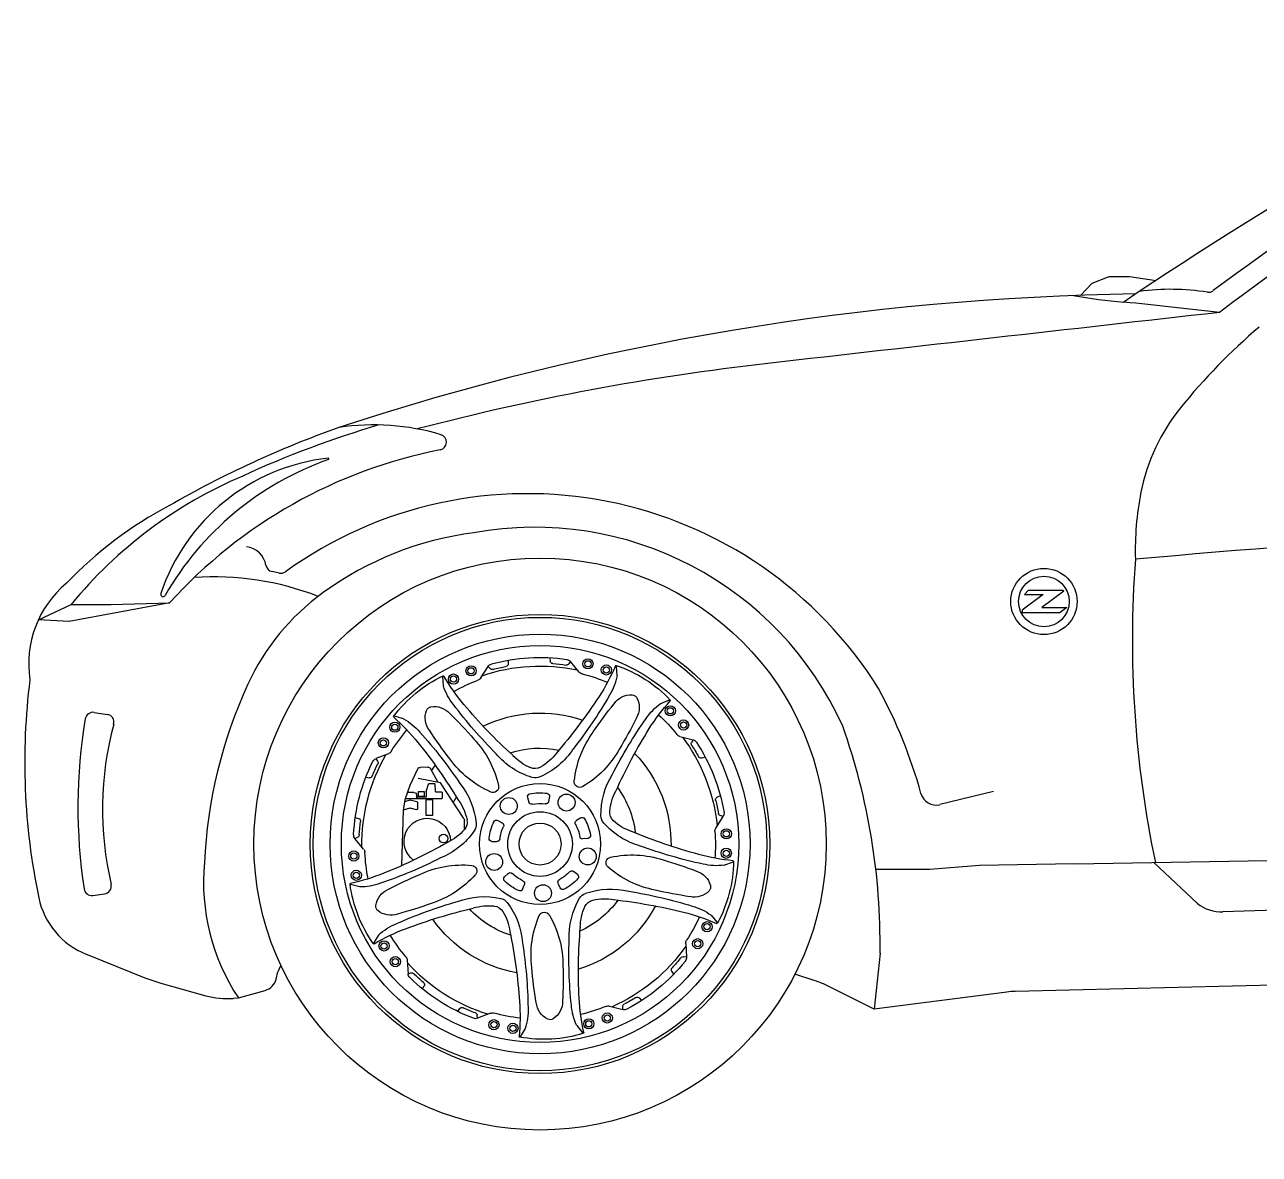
# Model space of a CAD drawing. Header units: millimetres. Extents: x -631 to 3678, y -30 to 1417.
# Drawn here: x -631 to 881, y -30 to 1355 of the extents above; entities that cross this region are included whole.
import ezdxf

# ---------------------------------------------------------------- set-up
doc = ezdxf.new("R2010")
doc.units = ezdxf.units.MM
doc.layers.add('ceco.net 220 Nissan Z350 - side left', color=7, linetype='Continuous')

msp = doc.modelspace()

# ---------------------------------------------------------------- linework, layer by layer
at = {"layer": 'ceco.net 220 Nissan Z350 - side left'}
for p, q in [((-319.4, 682.8), (-328.2, 684.5)), ((616.5, 656.3), (590.7, 637.3)), ((598.3, 662), (593.4, 656.3)), ((593.4, 656.3), (616.5, 656.3)), ((598.3, 662), (640.6, 662)), ((641.5, 660.4), (614.7, 640.7)), ((640.6, 662), (641.5, 660.4)), ((590.7, 637.3), (590.7, 634.5)), ((614.7, 640.7), (645.4, 640.7)), ((645.4, 640.7), (637, 634.5)), ((590.8, 634.5), (637, 634.5)), ((-38.9, 575.9), (-39, 571.7)), ((11.9, 578.9), (12.5, 574.7)), ((-72.6, 554.2), (-63.7, 568.3)), ((-63.7, 568.3), (-61, 565.6)), ((37.4, 574.3), (35.1, 571.3)), ((48, 561.4), (37.4, 574.3)), ((94.4, 557.1), (93.8, 568.8)), ((-118.3, 544.4), (-119.1, 556.1)), ((147.8, 523), (158.7, 527.3)), ((-546.2, 512), (-530.1, 509.5)), ((-167.2, 504.2), (-178.5, 507.3)), ((171.2, 482.6), (187.4, 478.4)), ((187.4, 478.4), (185.6, 475.1)), ((-185.7, 461.3), (-201.3, 455.3)), ((-201.3, 455.3), (-199.1, 452.2)), ((202.2, 457.2), (198.2, 456)), ((-150, 442.5), (-159.6, 422.5)), ((-137.6, 444.8), (-147, 444.4)), ((-124.9, 426.2), (-134.4, 443.1)), ((-213.5, 432.4), (-209.3, 431.7)), ((-121.9, 425.6), (-149.4, 431.1)), ((-139.7, 414.8), (-136.8, 424.1)), ((-136.1, 424.6), (-129.4, 424.7)), ((-128.7, 424.1), (-128.4, 415.2)), ((-93.3, 381.8), (-121.9, 425.6)), ((-159.6, 422.5), (-165.8, 404.7)), ((-154.5, 413.7), (-162.6, 413.7)), ((-151, 406.2), (-151, 410.3)), ((-141.7, 414.6), (-149.2, 414.6)), ((-149.2, 414.6), (-149.2, 409.4)), ((-149.2, 409.4), (-141.7, 409.4)), ((-141.7, 409.4), (-141.7, 414.6)), ((-139.7, 414.8), (-139.7, 408.1)), ((-127.7, 414.6), (-120.8, 414.6)), ((-120.1, 413.9), (-120.1, 406.9)), ((11.6, 408.7), (10.3, 402.6)), ((220.8, 409.8), (217, 408)), ((555.5, 414.9), (489.7, 398.9)), ((-165.8, 404.7), (-167.6, 392.2)), ((-159.6, 394.4), (-167.6, 392.2)), ((-159.6, 404.2), (-166.1, 402.4)), ((-120.8, 406.2), (-165.3, 406.2)), ((-150.9, 402.4), (-159.3, 404.2)), ((-151.2, 392.7), (-159.3, 394.4)), ((-139.7, 408.1), (-151, 408.1)), ((-150.3, 401.8), (-150.3, 393.4)), ((-131.5, 404.7), (-140, 404.7)), ((-140, 404.7), (-140, 385.8)), ((-131.5, 385.8), (-131.5, 404.7)), ((-15.2, 407.8), (-13.6, 401.8)), ((-226.3, 383.2), (-222.3, 381.8)), ((-167.6, 392.2), (-169.8, 323.9)), ((-140, 385.8), (-131.5, 385.8)), ((-92.7, 368.3), (-92.7, 379.9)), ((-51.7, 379.5), (-46.3, 376.5)), ((49.8, 382.7), (44.5, 379.3)), ((215.3, 370.1), (224.4, 384.2)), ((224.4, 384.2), (220.8, 385.4)), ((-226.8, 357.3), (-223.4, 359)), ((-216.1, 344.4), (-226.8, 357.3)), ((-59.1, 353.8), (-52.9, 353.5)), ((58.8, 357.5), (52.6, 356.8)), ((654.8, 326.2), (1944.6, 349.5)), ((225.6, 324.6), (236.5, 328.8)), ((805.3, 277.8), (751.8, 327.9)), ((-43.5, 310.4), (-38.9, 314.6)), ((45.9, 313.2), (41.1, 317.1)), ((-548, 287.5), (-533.5, 289.4)), ((-220.9, 298), (-232.3, 300.8)), ((-21.4, 295.3), (-19.1, 301.1)), ((24.8, 296.8), (22.2, 302.4)), ((1742.2, 294.7), (836.6, 267.4)), ((209.6, 263.3), (217.1, 254.3)), ((-197.8, 239), (-204.2, 229.2)), ((178.5, 228.5), (179.5, 211.8)), ((-556, 215.5), (-552.8, 214.2)), ((-552.8, 214.2), (-484, 186.7)), ((179.5, 211.8), (175.8, 212.5)), ((416.5, 217), (409.2, 148.1)), ((-317.4, 201.2), (-317.3, 201.4)), ((-162.7, 208.2), (-161.7, 191.5)), ((2319.6, 211.5), (582, 170)), ((-323.2, 185.1), (-321.1, 193.8)), ((-161.7, 191.5), (-158.1, 192.6)), ((163.9, 191.2), (161.5, 194.6)), ((337, 182.9), (312.1, 191)), ((-464.5, 180.1), (-409.5, 164.7)), ((-369.5, 162), (-336.6, 171.2)), ((-143.8, 172.9), (-141.8, 176.6)), ((409.2, 148.1), (350.4, 177.5)), ((571.9, 169.2), (409.2, 148.1)), ((-375.7, 161.5), (-369.5, 162)), ((85.1, 151.8), (101.3, 147.6)), ((101.3, 147.6), (101.4, 151.4)), ((124.6, 158.9), (121.7, 161.9)), ((-100.9, 145.5), (-98.4, 148.8)), ((-76.5, 137), (-77, 140.8)), ((-60.9, 143.1), (-76.5, 137)), ((-18.2, 124.3), (-24.5, 114.3)), ((45, 128), (52.3, 118.9))]:
    msp.add_line(p, q, dxfattribs=at)
for points in [[(662, 1023.1), (676.4, 1038.2), (697.1, 1046.2), (722.2, 1046.5), (754.6, 1041.5)], [(-453.5, 646.4), (-576.8, 623.4), (-614.6, 625.3)], [(-614.6, 625.3), (-574.4, 644.3), (-525.4, 644.3), (-453.5, 646.4)], [(654.8, 326.2), (538.5, 324.4), (477.6, 319.2), (411.4, 319.2)]]:
    msp.add_lwpolyline(points, dxfattribs=at)
for radius in [40.6, 31]:
    msp.add_circle((617.3, 647.9), radius, dxfattribs=at)
for centre, radius, start, end in [((3232.9, -2700.8), 4488.5, 115.3636, 124.1216), ((3344.1, -2331), 4173.6, 118.2145, 126.9982), ((2580.6, -1309.2), 2924, 115.1207, 126.9039), ((772.7, 746.3), 284.3, 80.9344, 97.7307), ((819, 1036.6), 9.58, 260.9344, 306.9039), ((776.2, -2246.1), 3271.3, 90.8158, 108.2188), ((775.8, 1738.1), 725.6, 260.2833, 265.1985), ((-184.4, -7842), 8902.5, 83.44125, 84.20139), ((106045.1, -932229.5), 939143.9, 96.4323714, 96.4663464), ((1354.7, 426.2), 732, 130.3111, 141.1708), ((615, -2046.7), 3005.2, 96.4176, 104.7564), ((971, 735), 239.5, 141.1708, 168.741), ((139.6, -286.9), 1199.5, 106.3181, 114.8373), ((-203.7, 575.1), 289.3, 73.4521, 98.483), ((179.5, -335.8), 1270.5, 109.5906, 119.9084), ((-124.1, 843.2), 9.58, 281.0865, 73.4521), ((-6.3, 242.3), 602.8, 101.0865, 137.8936), ((-232.2, 580.4), 244.8, 96.4383, 161.6105), ((-135.6, 469.7), 373.2, 109.3577, 150.1843), ((-259.6, 822.7), 0.958, 289.3577, 96.4383), ((-148.1, 294), 551.8, 113.0645, 140.597), ((-15.5, 273.3), 506.8, 31.9241, 125.7947), ((1091.3, 711.1), 362.1, 168.741, 181.8125), ((-216.8, 319.8), 505, 118.0272, 136.0396), ((1862.3, -11675.4), 12426.8, 87.97141, 95.23103), ((-29.5, 333.4), 402.1, 97.3674, 125.9786), ((-6.6, 324.9), 414, 24.2719, 100.3632), ((-362.3, 688), 26.9, 9.3311, 84.1363), ((2049.6, 600), 1324, 175.6834, 191.8547), ((-326.3, 693.9), 9.58, 189.3311, 258.685), ((-317.6, 692.2), 9.58, 258.685, 305.7947), ((-497.2, 571.2), 129.3, 129.9611, 188.581), ((-399.3, 324.7), 353.3, 68.8642, 93.968), ((-461.9, 656.7), 2.87, 161.6105, 330.1843), ((-96.9, 426.2), 287.4, 125.9786, 155.2628), ((180, 450.9), 811.3, 172.8495, 191.8144), ((174.7, 301.1), 586.4, 155.2628, 177.3824), ((-118.1, 251.2), 606.6, 15.4146, 28.5727), ((103.5, 395.1), 669.6, 170.6288, 188.5441), ((-547.7, 502.5), 9.58, 80.9845, 170.6288), ((-531.6, 500), 9.58, 344.915, 80.9845), ((-135.7, 393.3), 400.4, 164.915, 193.3126), ((-382.4, 228.5), 799, 359.1728, 19.4907), ((485.2, 417.5), 19.2, 195.4146, 283.6601), ((-154, 304.2), 258.3, 174.7477, 213.4133), ((-549.2, 297), 9.58, 188.5441, 277.3493), ((-534.8, 298.9), 9.58, 277.3493, 13.3126), ((-520.4, 304.4), 95.8, 191.8144, 248.207), ((835.2, 315.3), 47.9, 231.3895, 271.7263), ((-302.5, 189.2), 19.2, 141.3282, 166.2401), ((-412.9, 364.6), 191.6, 248.207, 254.3476), ((-341.8, 189.7), 19.2, 285.6936, 346.2401), ((307.6, 91.8), 95.8, 63.4552, 72.1285), ((584.3, 74.2), 95.8, 91.3686, 97.3867), ((-383.7, 256.9), 95.8, 254.3476, 274.7514)]:
    msp.add_arc(centre, radius, start, end, dxfattribs=at)
at = {"layer": 'ceco.net 220 Nissan Z350 - side left', "extrusion": (0, 0, -1)}
for centre, major_axis, start_param, end_param in [((0, 350.6), (-247.9, 247.9), 5.497787, 11.780972), ((0, 350.6), (-199, 199), 5.497787, 11.780972), ((0, 350.6), (196.5, 196.5), 3.926991, 10.210176), ((0, 350.6), (181.9, 181.9), 3.926991, 10.210176), ((0, 350.6), (-172.1, 172.1), 5.497787, 11.780972), ((0, 350.6), (-161.7, 161.7), 0.521537, 0.930282), ((32, 570), (4.89, 4.89), -0.640514, 0.099459), ((58.7, 571.5), (-4.42, 4.42), 5.497787, 11.780972), ((58.7, 571.5), (2.69, 2.69), 3.926991, 10.210176), ((-84.5, 562.9), (4.42, 4.42), 3.926991, 10.210176), ((-84.5, 562.9), (2.69, 2.69), 3.926991, 10.210176), ((0, 350.6), (-154.3, 154.3), 0.454662, 0.997157), ((-57.8, 564.6), (-4.89, 4.89), 6.064749, 6.804722), ((-58.5, 568), (2.45, 2.45), 2.093178, 3.160362), ((0, 350.6), (-156.8, 156.8), 0.522382, 0.595841), ((-42.4, 571.7), (2.45, 2.45), 0.800129, 2.166637), ((15.9, 575.2), (2.45, 2.45), 2.426775, 3.793282), ((0, 350.6), (156.8, 156.8), -0.714818, -0.641359), ((32.3, 573.4), (-2.45, 2.45), 3.003846, 4.07103), ((53.3, 565.8), (4.89, 4.89), 2.599052, 3.241051), ((-150, 674.9), (187.1, 187.1), 1.196795, 1.358441), ((81.2, 564), (-4.42, 4.42), 5.497787, 11.780972), ((81.2, 564), (2.69, 2.69), 3.926991, 10.210176), ((93.1, 568.8), (-0.489, 0.489), 5.909184, 8.587556), ((41.6, 415.7), (-114.7, 114.7), 1.109488, 1.598969), ((-49.1, 410.3), (114.7, 114.7), 4.565239, 5.05472), ((-118.4, 556.2), (0.489, 0.489), 3.859838, 6.53821), ((110.5, 690.4), (187.1, 187.1), 3.234971, 3.396617), ((-106, 552.8), (-4.42, 4.42), 5.497787, 11.780972), ((-106, 552.8), (-2.69, 2.69), 5.497787, 11.780972), ((0, 350.6), (-151.9, 151.9), 0.271398, 0.423563), ((-78.5, 557.9), (4.89, 4.89), 1.35236, 1.994359), ((0, 350.6), (-151.9, 151.9), 1.028256, 1.180421), ((23.3, 571), (51.3, 51.3), 0.978931, 1.336594), ((-49.3, 566.7), (-51.3, 51.3), 4.827614, 5.185277), ((-486.3, 898.2), (-472.5, 472.5), 2.937276, 3.067288), ((-426.3, 830.9), (-418.5, 418.5), 2.883654, 3.018617), ((111.4, 508.4), (-17.7, 17.7), 6.099884, 7.127181), ((112.5, 526.5), (4.89, 4.89), -0.726801, -0.216568), ((112.5, 526.5), (-4.89, 4.89), 1.354228, 1.864461), ((96.5, 518), (-17.7, 17.7), 1.864461, 2.891758), ((-115.7, 505.3), (-17.7, 17.7), 4.843247, 5.870544), ((-132.6, 511.9), (4.89, 4.89), 4.299747, 4.80998), ((-132.6, 511.9), (4.89, 4.89), -1.473205, -0.962973), ((-129.4, 494.1), (-17.7, 17.7), 0.607824, 1.63512), ((366.3, 878.1), (-418.5, 418.5), 4.716387, 4.85135), ((417.8, 952.1), (472.5, 472.5), 3.09692, 3.226932), ((0, 350.6), (-113.5, 113.5), 0.33555, 1.116269), ((518.1, 180.1), (-387.3, 387.3), 6.094654, 6.173466), ((190.3, 464.2), (-51.3, 51.3), 6.084251, 6.441914), ((357.3, 350.5), (-187.1, 187.1), 6.062404, 6.22405), ((159.6, 513.9), (-4.42, 4.42), 5.497787, 11.780972), ((159.6, 513.9), (2.69, 2.69), 3.926991, 10.210176), ((158.9, 526.7), (0.489, 0.489), -1.166711, 1.511661), ((-177.9, 493.8), (4.42, 4.42), 3.926991, 10.210176), ((-178.7, 506.6), (0.489, 0.489), 3.08175, 5.760122), ((-354.8, 308.1), (-187.1, 187.1), 1.510954, 1.6726), ((-202.5, 440.8), (-51.3, 51.3), 1.293091, 1.650754), ((-494.2, 119.8), (387.3, 387.3), -0.009258, 0.069554), ((614.9, 165.3), (418.5, 418.5), 4.402228, 4.537191), ((-372.2, 749.3), (387.3, 387.3), 1.247379, 1.326191), ((0, 350.6), (-151.9, 151.9), 1.528035, 1.6802), ((175.9, 496.5), (4.42, 4.42), 3.926991, 10.210176), ((175.9, 496.5), (2.69, 2.69), 3.926991, 10.210176), ((0, 350.6), (151.9, 151.9), 4.484008, 4.636173), ((-177.9, 493.8), (2.69, 2.69), 3.926991, 10.210176), ((-588.5, 93.6), (-418.5, 418.5), 1.627017, 1.76198), ((322.3, 790.6), (387.3, 387.3), 3.267221, 3.346033), ((163.4, 415.5), (86.3, 86.3), 4.026627, 4.561744), ((701.2, 139.1), (472.5, 472.5), 4.353557, 4.483569), ((172.9, 489.3), (4.89, 4.89), 2.608997, 3.250996), ((-191.9, 474.6), (4.42, 4.42), 3.926991, 10.210176), ((-191.9, 474.6), (2.69, 2.69), 3.926991, 10.210176), ((-671.1, 57.3), (472.5, 472.5), 0.109843, 0.239855), ((-170, 395.7), (-86.3, 86.3), 1.602464, 2.137581), ((0, 350.6), (-83.1, 83.1), 0.467388, 0.984431), ((0, 350.6), (154.3, 154.3), 0.140503, 0.682997), ((188.7, 473.4), (-2.45, 2.45), 4.920611, 5.987795), ((0, 350.6), (156.8, 156.8), 0.208222, 0.281681), ((185.7, 471.7), (-4.89, 4.89), 1.038201, 1.778174), ((0, 350.6), (161.7, 161.7), 0.207377, 0.616123), ((0, 350.6), (154.3, 154.3), 3.910414, 4.452909), ((-198.7, 448.8), (-4.89, 4.89), 5.956831, 6.696803), ((-188.2, 467.8), (-4.89, 4.89), 2.913212, 3.555211), ((-11.3, 526.1), (-86.3, 86.3), 4.340787, 4.875903), ((17.2, 521.3), (65.8, 65.8), 2.64943, 3.225894), ((14.9, 505.8), (-47.5, 47.5), 4.336481, 4.724253), ((-37.4, 518.1), (65.8, 65.8), 1.367518, 1.943982), ((-33.2, 502.9), (47.5, 47.5), 1.439955, 1.827727), ((-9.6, 526.2), (86.3, 86.3), 1.288305, 1.823421), ((0, 350.6), (-113.5, 113.5), 1.592187, 2.372906), ((197.2, 459.3), (2.45, 2.45), 2.056767, 3.423274), ((0, 350.6), (161.7, 161.7), 3.977289, 4.386034), ((0, 350.6), (156.8, 156.8), 4.31173, 4.385189), ((-201.9, 450.2), (2.45, 2.45), 0.176413, 1.243597), ((-146.9, 441), (-2.45, 2.45), 5.944654, 7.028083), ((-137.4, 441.4), (-2.45, 2.45), 0.744897, 1.839876), ((0, 350.6), (-113.5, 113.5), 6.09212, 6.142818), ((-6.3, 456.9), (9.78, 9.78), 1.827727, 2.765685), ((-208.7, 435.1), (2.45, 2.45), 1.170138, 2.536645), ((-136.1, 423.9), (0.489, 0.489), 4.232337, 5.480847), ((-129.4, 424), (0.489, 0.489), -0.802338, 0.755544), ((-170.9, 366.8), (-65.8, 65.8), 1.681677, 2.258141), ((0, 350.6), (-52.4, 52.4), 5.497787, 11.780972), ((-5.7, 445.5), (9.78, 9.78), 1.943982, 2.64943), ((48.8, 427), (-4.89, 4.89), 3.394218, 5.597424), ((167.7, 387), (-65.8, 65.8), 5.476864, 6.053327), ((-154.5, 410.3), (-2.45, 2.45), 0.785398, 2.356194), ((-127.7, 415.2), (-0.489, 0.489), 3.926991, 5.467933), ((-120.8, 413.9), (0.489, 0.489), -0.785398, 0.785398), ((-57.6, 420.6), (4.89, 4.89), 0.566784, 2.76999), ((-11.8, 408.7), (2.45, 2.45), 3.667835, 5.296976), ((0, 350.6), (-44.4, 44.4), 0.584587, 0.923375), ((8.2, 409.3), (-2.45, 2.45), 0.923375, 2.552516), ((32.5, 401.4), (7.34, 7.34), 3.926991, 10.210176), ((152.2, 384.4), (-47.5, 47.5), 5.593118, 5.98089), ((0, 350.6), (83.1, 83.1), 0.153229, 0.670271), ((-159.4, 403.5), (-0.489, 0.489), 0.516809, 0.988359), ((-159.4, 393.7), (-0.489, 0.489), 0.516809, 0.988359), ((-151, 393.4), (0.489, 0.489), 0.785398, 2.559155), ((-151, 401.8), (-0.489, 0.489), 0.988359, 2.356194), ((-120.8, 406.9), (0.489, 0.489), 0.785398, 2.356194), ((0, 350.6), (83.1, 83.1), 4.373283, 4.440183), ((-155.1, 366.1), (-47.5, 47.5), 1.754115, 2.141886), ((-38.3, 397.2), (-7.34, 7.34), 5.497787, 11.780972), ((-10.2, 402.7), (2.45, 2.45), 2.162205, 3.667835), ((0, 350.6), (-35.1, 35.1), 0.591408, 0.916554), ((6.9, 403.2), (2.45, 2.45), 0.98172, 2.48735), ((218.5, 404.9), (-2.45, 2.45), 5.254208, 6.620716), ((0, 350.6), (-156.8, 156.8), 2.112615, 2.186075), ((-223.4, 378.6), (2.45, 2.45), -0.456508, 0.91), ((0, 350.6), (-156.8, 156.8), 5.54893, 5.622389), ((-138.2, 353.8), (-20.1, 20.1), 4.556993, 8.617595), ((-96.2, 379.9), (2.45, 2.45), 0.207042, 0.785398), ((-103.1, 377.4), (-9.78, 9.78), 2.141886, 3.079844), ((-53.4, 376.5), (-2.45, 2.45), 5.949923, 7.579065), ((0, 350.6), (28, 28), 3.926991, 10.210176), ((46.4, 376.4), (-2.45, 2.45), 4.989638, 6.495268), ((51.6, 379.8), (-2.45, 2.45), 0.212083, 1.841224), ((0, 350.6), (-44.4, 44.4), 1.841224, 2.180012), ((88.5, 385.3), (9.78, 9.78), 3.200619, 3.906067), ((99.2, 389.5), (9.78, 9.78), 3.084364, 4.022322), ((134.6, 429.2), (47.5, 47.5), 2.696592, 3.084364), ((221.9, 388.7), (-2.45, 2.45), 4.260483, 5.327667), ((218.5, 387.9), (-4.89, 4.89), 2.186919, 2.926892), ((-157.1, 419.7), (-65.8, 65.8), 2.963589, 3.540053), ((-143, 412.7), (47.5, 47.5), 1.509048, 1.896819), ((-92, 374.5), (9.78, 9.78), 0.687344, 1.392793), ((0, 350.6), (-44.4, 44.4), 5.611135, 5.949923), ((0, 350.6), (35.1, 35.1), 4.04716, 4.372306), ((-47.9, 373.5), (-2.45, 2.45), 1.295879, 2.801509), ((0, 350.6), (-18.2, 18.2), 5.497787, 11.780972), ((0, 350.6), (-35.1, 35.1), 1.848045, 2.173191), ((147.8, 437.9), (65.8, 65.8), 2.624155, 3.200619), ((370.6, 982.3), (472.5, 472.5), 2.623117, 2.753129), ((221.1, 366.4), (-4.89, 4.89), 5.426486, 6.068485), ((0, 350.6), (-151.9, 151.9), 2.284893, 2.437058), ((228.2, 363.1), (4.42, 4.42), 3.926991, 10.210176), ((228.2, 363.1), (2.69, 2.69), 3.926991, 10.210176), ((-221.4, 361.7), (-4.89, 4.89), 4.808112, 5.548085), ((-224.9, 362.1), (-2.45, 2.45), 2.407337, 3.474521), ((-442.9, 933.8), (-472.5, 472.5), 3.411079, 3.541091), ((-118.3, 357.3), (3.82, 3.82), 3.926991, 10.210176), ((-58.9, 357.3), (-2.45, 2.45), 3.981994, 5.611135), ((-52.7, 357), (2.45, 2.45), 0.905568, 2.411198), ((52.2, 360.2), (-2.45, 2.45), 3.809154, 5.314783), ((58.4, 361), (2.45, 2.45), 0.609216, 2.238357), ((325.1, 904.4), (-418.5, 418.5), 4.140291, 4.275254), ((-228.1, 335.9), (4.42, 4.42), 3.926991, 10.210176), ((-228.1, 335.9), (2.69, 2.69), 3.926991, 10.210176), ((-221.4, 340), (4.89, 4.89), 0.095723, 0.737722), ((0, 350.6), (-151.9, 151.9), 5.297946, 5.450111), ((-388.5, 861.9), (-418.5, 418.5), 3.45975, 3.594713), ((-56.2, 328.6), (-7.34, 7.34), 5.497787, 11.780972), ((58.4, 335.4), (7.34, 7.34), 3.926991, 10.210176), ((87.8, 327.7), (4.89, 4.89), 3.080058, 5.283264), ((112.3, 215.2), (86.3, 86.3), -0.999921, -0.464805), ((262, 593.5), (187.1, 187.1), 2.453432, 2.615078), ((228.1, 339.3), (-4.42, 4.42), 5.497787, 11.780972), ((228.1, 339.3), (2.69, 2.69), 3.926991, 10.210176), ((-225.1, 312.3), (-4.42, 4.42), 5.497787, 11.780972), ((-95.4, 202.9), (86.3, 86.3), -1.224969, -0.689853), ((-84.4, 317.5), (4.89, 4.89), -0.689853, 1.513353), ((38.9, 314.4), (-2.45, 2.45), 6.246275, 7.751905), ((164, 414), (-86.3, 86.3), 4.115739, 4.650855), ((-2.1, -194.9), (-387.3, 387.3), 1.068106, 1.146918), ((216.8, 396.6), (-51.3, 51.3), 3.806365, 4.164028), ((74.8, 331.1), (114.7, 114.7), 0.795328, 1.284809), ((236.3, 329.4), (-0.489, 0.489), 0.882635, 3.561008), ((-289, 560.7), (-187.1, 187.1), 3.54913, 3.710776), ((-225.1, 312.3), (-2.69, 2.69), 5.497787, 11.780972), ((-220.8, 370.5), (-51.3, 51.3), 3.570977, 3.92864), ((66.8, -190.8), (-387.3, 387.3), 0.304901, 0.383713), ((-170.4, 394.1), (86.3, 86.3), 1.513353, 2.048469), ((-41.1, 307.8), (-2.45, 2.45), 4.693286, 6.322428), ((0, 350.6), (-44.4, 44.4), 4.354498, 4.693286), ((-36.6, 312.1), (2.45, 2.45), -1.531554, -0.025924), ((0, 350.6), (35.1, 35.1), 2.790523, 3.115669), ((-22.4, 302.4), (2.45, 2.45), -0.351069, 1.15456), ((25.3, 303.9), (-2.45, 2.45), 5.065791, 6.57142), ((0, 350.6), (35.1, 35.1), 1.533886, 1.859031), ((0, 350.6), (-44.4, 44.4), 3.097861, 3.436649), ((43.7, 310.5), (2.45, 2.45), -0.102077, 1.527065), ((184.5, 293.4), (17.7, 17.7), -0.497461, 0.529836), ((-232.1, 301.5), (0.489, 0.489), 2.6032, 5.281573), ((-71.9, 322.4), (-114.7, 114.7), 4.879399, 5.36888), ((-176.4, 271.9), (-17.7, 17.7), 5.634372, 6.661669), ((-68.2, 193.1), (-65.8, 65.8), 0.42504, 1.001504), ((-24.6, 296.6), (-2.45, 2.45), 2.725357, 4.354498), ((3.6, 290.4), (-7.34, 7.34), 5.497787, 11.780972), ((27.9, 298.2), (2.45, 2.45), 1.865853, 3.494994), ((60.4, 277.1), (9.78, 9.78), 4.457256, 5.162704), ((86.4, 202.3), (-65.8, 65.8), 0.450315, 1.026779), ((13.8, -291.5), (418.5, 418.5), -0.62432, -0.489358), ((264.2, 827.8), (-387.3, 387.3), 4.074813, 4.153624), ((189, 310.5), (17.7, 17.7), 1.550302, 2.577598), ((202.1, 298), (-4.89, 4.89), 2.610865, 3.121098), ((202.1, 298), (-4.89, 4.89), 2.100632, 2.610865), ((-194.4, 274.4), (4.89, 4.89), 3.553343, 4.063576), ((62.6, -288.6), (-418.5, 418.5), 0.37038, 0.505343), ((-318.9, 793.1), (387.3, 387.3), 2.010584, 2.089395), ((-62.7, 207.8), (-47.5, 47.5), 0.497477, 0.885249), ((-57.4, 260.8), (9.78, 9.78), -0.685547, 0.252411), ((-51.2, 270.5), (-9.78, 9.78), 1.001504, 1.706952), ((-114.3, 222.6), (65.8, 65.8), 0.136156, 0.712619), ((128.7, 237), (-65.8, 65.8), 5.451589, 6.028052), ((0, 350.6), (-113.5, 113.5), 2.848824, 3.629544), ((0, 350.6), (83.1, 83.1), 1.409866, 1.926909), ((116.4, 246.9), (47.5, 47.5), 3.953229, 4.341001), ((67.6, 268.3), (-9.78, 9.78), 5.911797, 6.849755), ((79.2, 216.3), (-47.5, 47.5), 0.56657, 0.954342), ((15.5, -381.6), (472.5, 472.5), -0.672991, -0.542979), ((166.9, 204.7), (51.3, 51.3), -0.513094, -0.155431), ((-194.4, 274.4), (4.89, 4.89), 3.04311, 3.553343), ((-182.9, 288.4), (-17.7, 17.7), 3.58661, 4.613906), ((71.5, -378.3), (-472.5, 472.5), 0.424002, 0.554014), ((0, 350.6), (113.5, 113.5), 2.534664, 3.315384), ((0, 350.6), (83.1, 83.1), 2.666503, 3.183546), ((-103.3, 233.8), (47.5, 47.5), 0.252411, 0.640182), ((111, 214.2), (86.3, 86.3), 3.801579, 4.336696), ((5.4, 260.1), (4.89, 4.89), 4.336696, 6.539901), ((-94, 202), (-86.3, 86.3), 1.827512, 2.362629), ((110.3, 10.7), (187.1, 187.1), -0.53494, -0.373294), ((0, 350.6), (-151.9, 151.9), 2.784672, 2.936837), ((-69.2, 0.1), (-187.1, 187.1), 0.254317, 0.415963), ((-148.4, 185.9), (51.3, 51.3), -1.534343, -1.17668), ((-691.6, 109.6), (-472.5, 472.5), 2.154442, 2.284454), ((715.3, 193.4), (-472.5, 472.5), 5.45055, 5.580562), ((204.6, 249.2), (-4.42, 4.42), 5.497787, 11.780972), ((204.6, 249.2), (2.69, 2.69), 3.926991, 10.210176), ((216.6, 253.9), (0.489, 0.489), 0.089926, 2.768299), ((-203.6, 228.8), (-0.489, 0.489), 3.395909, 6.074282), ((-191.1, 225.7), (-4.42, 4.42), 5.497787, 11.780972), ((-191.1, 225.7), (2.69, 2.69), 3.926991, 10.210176), ((0, 350.6), (-151.9, 151.9), 4.798167, 4.950332), ((-606.4, 139.1), (-418.5, 418.5), 2.203113, 2.338076), ((627.2, 212.6), (-418.5, 418.5), 5.396929, 5.531891), ((185.4, 229), (4.89, 4.89), 3.865635, 4.507633), ((193.1, 228.4), (-4.42, 4.42), 5.497787, 11.780972), ((193.1, 228.4), (-2.69, 2.69), 5.497787, 11.780972), ((-177.3, 206.4), (-4.42, 4.42), 5.497787, 11.780972), ((-169.6, 207.8), (-4.89, 4.89), 1.656575, 2.298573), ((0, 350.6), (154.3, 154.3), 1.39714, 1.939634), ((175.2, 209.1), (-2.45, 2.45), 6.177248, 7.244432), ((172.6, 211.4), (-4.89, 4.89), 2.294838, 3.034811), ((-177.3, 206.4), (2.69, 2.69), 3.926991, 10.210176), ((0, 350.6), (154.3, 154.3), 2.653777, 3.196272), ((535.5, 246.8), (-387.3, 387.3), 5.33145, 5.410261), ((-519.4, 184), (-387.3, 387.3), 2.324743, 2.403555), ((0, 350.6), (161.7, 161.7), 1.464015, 1.87276), ((164.3, 196.6), (-2.45, 2.45), 4.8842, 6.250707), ((0, 350.6), (-156.8, 156.8), 3.035656, 3.109115), ((-154.8, 191.9), (-4.89, 4.89), 4.700193, 5.440166), ((0, 350.6), (-161.7, 161.7), 4.291448, 4.700193), ((-157.1, 189.3), (2.45, 2.45), -1.080224, -0.01304), ((0, 350.6), (156.8, 156.8), 3.055093, 3.128552), ((-144.9, 178.2), (-2.45, 2.45), 1.484297, 2.850804), ((-289.1, 140.6), (187.1, 187.1), 0.721697, 0.883343), ((20.3, 158.5), (-17.7, 17.7), 4.377735, 5.405032), ((2.6, 157.4), (-17.7, 17.7), 2.329973, 3.357269), ((110.7, 158.6), (-51.3, 51.3), 5.063002, 5.420665), ((312, 176.4), (187.1, 187.1), 3.710069, 3.871715), ((0, 350.6), (151.9, 151.9), 1.970734, 2.122899), ((83.4, 145.2), (-4.89, 4.89), 0.399938, 1.041936), ((104.8, 151.3), (-2.45, 2.45), 5.51712, 6.584304), ((0, 350.6), (156.8, 156.8), 1.798456, 1.871915), ((119.2, 159.5), (-2.45, 2.45), 0.22766, 1.594167), ((-95.7, 146.8), (2.45, 2.45), 4.570041, 5.936548), ((0, 350.6), (-156.8, 156.8), 4.292293, 4.365752), ((-79, 143.4), (4.89, 4.89), 1.980679, 2.720652), ((-80.4, 140.3), (-2.45, 2.45), 1.1507, 2.217884), ((-58.4, 136.7), (-4.89, 4.89), 0.409883, 1.051881), ((0, 350.6), (-151.9, 151.9), 4.041309, 4.193474), ((-87.2, 146.8), (-51.3, 51.3), 2.314339, 2.672003), ((12.4, 142.1), (4.89, 4.89), 1.786473, 2.296706), ((59.7, 130.2), (-4.42, 4.42), 5.497787, 11.780972), ((82.4, 137.4), (-4.42, 4.42), 5.497787, 11.780972), ((82.4, 137.4), (2.69, 2.69), 3.926991, 10.210176), ((103.1, 154.3), (-4.89, 4.89), 3.443556, 4.183529), ((-56.5, 129.1), (4.42, 4.42), 3.926991, 10.210176), ((-56.5, 129.1), (2.69, 2.69), 3.926991, 10.210176), ((-33.2, 124.7), (4.42, 4.42), 3.926991, 10.210176), ((-33.2, 124.7), (2.69, 2.69), 3.926991, 10.210176), ((12.4, 142.1), (4.89, 4.89), 2.296706, 2.806939), ((59.7, 130.2), (2.69, 2.69), 3.926991, 10.210176), ((-25.1, 114.7), (0.489, 0.489), 1.346563, 4.024936), ((4.6, 273.4), (114.7, 114.7), 2.051965, 2.541446), ((52.9, 119.3), (0.489, 0.489), 0.568476, 3.246848)]:
    msp.add_ellipse(centre, major_axis=major_axis, ratio=1, start_param=start_param, end_param=end_param, dxfattribs=at)

doc.saveas('drawing.dxf')
